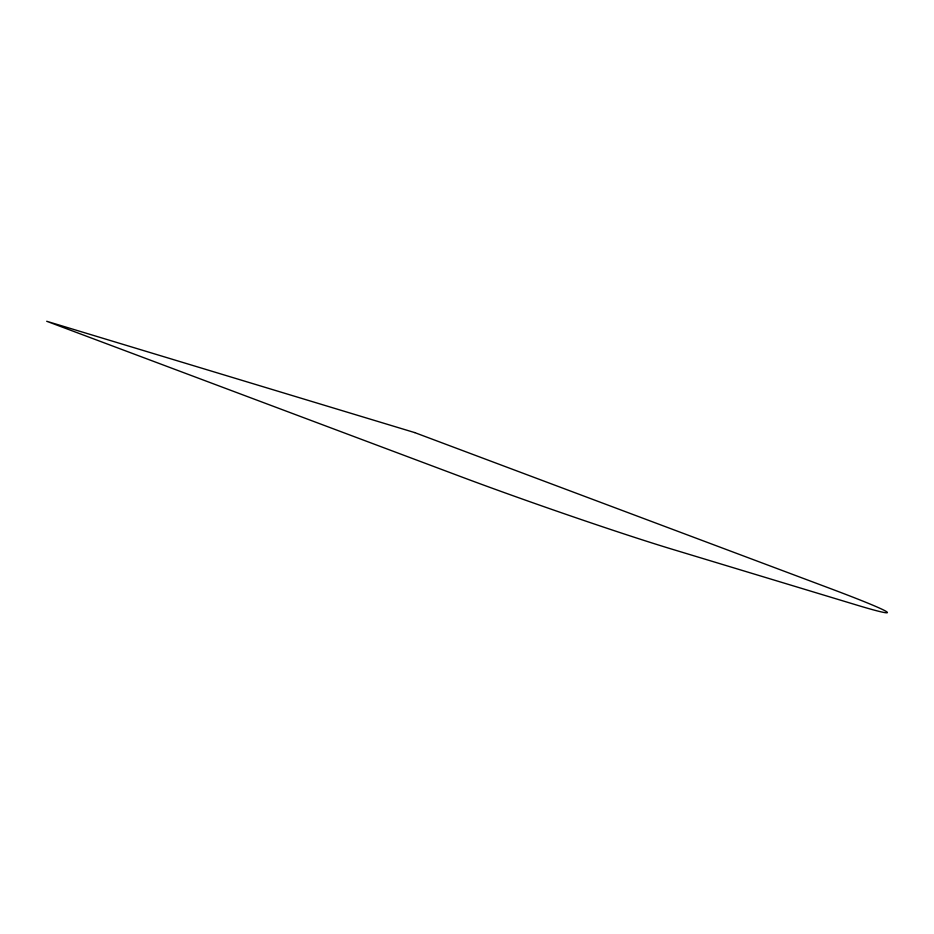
<?xml version="1.0" encoding="UTF-8"?>
<svg xmlns="http://www.w3.org/2000/svg" width="934" height="934" viewBox="0 0 934 934"><rect width="100%" height="100%" fill="white"/><g stroke="black" fill="none" stroke-linecap="round" stroke-linejoin="round"><path stroke-width="1.4" d="M414.638 432.57L46.7 321.273L461.361 476.842A158.815 4.985 19.2 0 0 671.815 549.122L855.789 604.777A158.815 4.985 19.2 0 0 829.299 588.151L414.638 432.57"/></g></svg>
